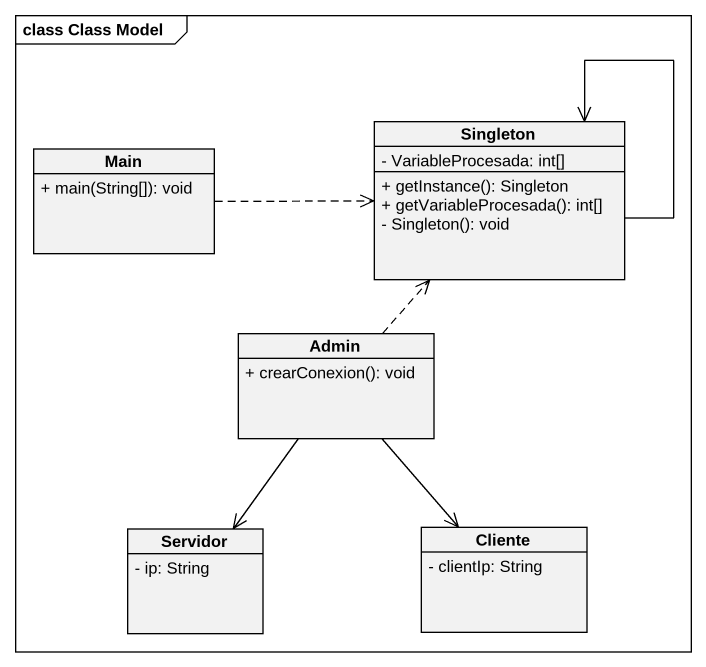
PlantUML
@startuml
mainframe class Class Model
hide circle
hide empty members
skinparam classAttributeIconSize 0
class Singleton {
  - VariableProcesada: int[]
  + getInstance(): Singleton
  + getVariableProcesada(): int[]
  - Singleton(): void
}
class Main {
  + main(String[]): void
}
class Admin {
  + crearConexion(): void
}
class Servidor {
  - ip: String
}
class Cliente {
  - clientIp: String
}
Singleton --> Singleton
Main .right.> Singleton
Admin .up.> Singleton
Admin --> Servidor
Admin --> Cliente
@enduml
